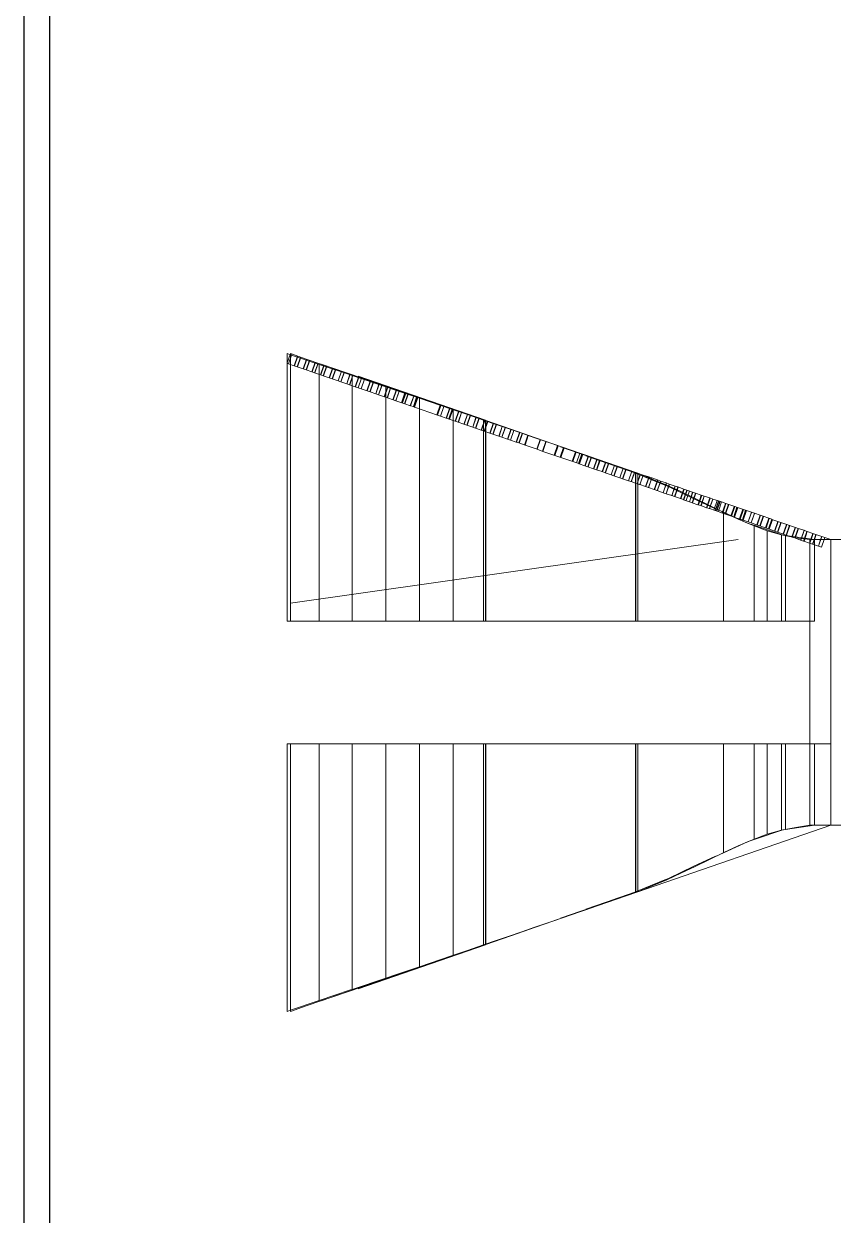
# Model space of a CAD drawing. Header units: millimetres. Extents: x 0 to 550, y -730 to 20.
# Drawn here: x 0 to 158.6, y -440.3 to -206.8 of the extents above; entities that cross this region are included whole.
import ezdxf

# ---------------------------------------------------------------- set-up
doc = ezdxf.new("R2010")
doc.units = ezdxf.units.MM
doc.layers.add('auxiliary', color=50, linetype='Continuous')

# ---------------------------------------------------------------- blocks, each defined once
blk = doc.blocks.new('A$C036f5e12')
at = {"color": 0, "linetype": 'Continuous', "lineweight": 0}
for p, q in [((98422, 59343, 0), (98702, 59439, 0)), ((97438, 59014, 0), (98400, 59345, 0)), ((98115, 59240, 0), (98422, 59343, 0)), ((98400, 59345, 0), (98395, 59344, 0)), ((98422, 59343, 0), (98422, 56826, 0)), ((98098, 59234, 0), (97769, 59124, 0)), ((98098, 59234, 0), (98115, 59240, 0)), ((98098, 59234, 0), (98098, 56826, 0)), ((97438, 59012, 0), (97672, 59092, 0)), ((97769, 59124, 0), (97672, 59092, 0)), ((97769, 59124, 0), (97769, 56826, 0)), ((97126, 58907, 0), (97438, 59014, 0)), ((97126, 58907, 0), (97438, 59012, 0)), ((97438, 59014, 0), (97438, 59014, 0)), ((97438, 59012, 0), (97438, 56826, 0)), ((97109, 58901, 0), (97109, 56826, 0)), ((96789, 58791, 0), (96789, 56826, 0)), ((96790, 58791, 0), (96790, 56826, 0)), ((95305, 58279, 0), (96055, 58537, 0)), ((95460, 58332, 0), (96055, 58537, 0)), ((95809, 58449, 0), (95305, 58278, 0)), ((95315, 58279, 0), (95809, 58449, 0)), ((95036, 58162, 0), (95321, 58278, 0)), ((95305, 58278, 0), (95305, 58279, 0)), ((95565, 58362, 0), (95315, 58278, 0)), ((95315, 58278, 0), (95315, 58279, 0)), ((95320, 58278, 0), (95565, 58362, 0)), ((95320, 58278, 0), (95320, 56826, 0)), ((95321, 58278, 0), (95321, 56826, 0)), ((95460, 58332, 0), (95422, 58320, 0)), ((94999, 58147, 0), (95036, 58162, 0)), ((94750, 58027, 0), (94999, 58147, 0)), ((94598, 57957, 0), (94502, 57914, 0)), ((94750, 58027, 0), (94539, 57928, 0)), ((94539, 57928, 0), (94598, 57957, 0)), ((94459, 56826, 0), (94459, 57893, 0)), ((94159, 57761, 0), (94159, 56826, 0)), ((93407, 57626, 0), (93407, 54826, 0)), ((93569, 57626, 0), (93569, 56826, 0)), ((93853, 57665, 0), (93853, 56826, 0)), ((93872, 57669, 0), (93878, 57670, 0)), ((93878, 57670, 0), (93880, 57671, 0)), ((93407, 56826, 0), (93569, 56826, 0)), ((93569, 56826, 0), (93615, 56826, 0)), ((93569, 55626, 0), (93615, 55626, 0)), ((93569, 54826, 0), (93569, 55626, 0)), ((93853, 54787, 0), (93853, 55626, 0)), ((94159, 54691, 0), (94159, 55626, 0)), ((94459, 55626, 0), (94459, 54560, 0)), ((95320, 54175, 0), (95320, 55626, 0)), ((95321, 54175, 0), (95321, 55626, 0)), ((96789, 53662, 0), (96789, 55626, 0)), ((96790, 53662, 0), (96790, 55626, 0)), ((97109, 53552, 0), (97109, 55626, 0)), ((97438, 53441, 0), (97438, 55626, 0)), ((97769, 53329, 0), (97769, 55626, 0)), ((98098, 53218, 0), (98098, 55626, 0)), ((98422, 53110, 0), (98422, 55626, 0)), ((94317, 54826, 0), (98702, 55449, 0)), ((93475, 54826, 0), (93501, 54900, 0)), ((93496, 54796, 0), (93528, 54890, 0)), ((93501, 54900, 0), (93530, 54890, 0)), ((93508, 54826, 0), (93530, 54890, 0)), ((93530, 54890, 0), (93587, 54870, 0)), ((93553, 54776, 0), (93585, 54871, 0)), ((93572, 54826, 0), (93587, 54870, 0)), ((93572, 54826, 0), (93587, 54870, 0)), ((93582, 54766, 0), (93614, 54861, 0)), ((93582, 54766, 0), (93614, 54861, 0)), ((93587, 54870, 0), (93616, 54860, 0)), ((93603, 54822, 0), (93616, 54860, 0)), ((93616, 54860, 0), (93673, 54841, 0)), ((93639, 54747, 0), (93671, 54841, 0)), ((93663, 54813, 0), (93673, 54841, 0)), ((93663, 54813, 0), (93673, 54841, 0)), ((93665, 54813, 0), (93675, 54840, 0)), ((93668, 54737, 0), (93701, 54831, 0)), ((93668, 54737, 0), (93701, 54831, 0)), ((93670, 54736, 0), (93702, 54831, 0)), ((93670, 54736, 0), (93702, 54831, 0)), ((93673, 54841, 0), (93675, 54840, 0)), ((93675, 54840, 0), (93704, 54830, 0)), ((93696, 54808, 0), (93704, 54830, 0)), ((93704, 54830, 0), (93761, 54810, 0)), ((93725, 54717, 0), (93757, 54812, 0)), ((93726, 54716, 0), (93759, 54811, 0)), ((93726, 54716, 0), (93759, 54811, 0)), ((93726, 54716, 0), (93759, 54811, 0)), ((93754, 54707, 0), (93787, 54801, 0)), ((93754, 54707, 0), (93787, 54801, 0)), ((93757, 54800, 0), (93761, 54810, 0)), ((93757, 54706, 0), (93790, 54800, 0)), ((93761, 54810, 0), (93788, 54801, 0)), ((93786, 54796, 0), (93788, 54801, 0)), ((93788, 54801, 0), (93816, 54791, 0)), ((93811, 54687, 0), (93843, 54782, 0)), ((93811, 54687, 0), (93843, 54782, 0)), ((93814, 54686, 0), (93847, 54781, 0)), ((93814, 54686, 0), (93847, 54781, 0)), ((93838, 54678, 0), (93871, 54772, 0)), ((93842, 54677, 0), (93874, 54771, 0)), ((93842, 54677, 0), (93874, 54771, 0)), ((93872, 54784, 0), (93878, 54783, 0)), ((93878, 54783, 0), (93880, 54782, 0)), ((93895, 54658, 0), (93928, 54753, 0)), ((93899, 54657, 0), (93931, 54752, 0)), ((93925, 54648, 0), (93957, 54743, 0)), ((93925, 54648, 0), (93957, 54743, 0)), ((93981, 54629, 0), (94014, 54723, 0)), ((93983, 54628, 0), (94016, 54723, 0)), ((93983, 54628, 0), (94016, 54723, 0)), ((93985, 54628, 0), (94017, 54722, 0)), ((94011, 54619, 0), (94043, 54713, 0)), ((94012, 54618, 0), (94045, 54713, 0)), ((94012, 54618, 0), (94045, 54713, 0)), ((94014, 54617, 0), (94046, 54712, 0)), ((94014, 54617, 0), (94046, 54712, 0)), ((94014, 54617, 0), (94046, 54712, 0)), ((94069, 54598, 0), (94102, 54693, 0)), ((94071, 54598, 0), (94103, 54692, 0)), ((94071, 54598, 0), (94103, 54692, 0)), ((94071, 54598, 0), (94103, 54692, 0)), ((94071, 54598, 0), (94103, 54692, 0)), ((94098, 54588, 0), (94131, 54683, 0)), ((94098, 54588, 0), (94131, 54683, 0)), ((94155, 54569, 0), (94188, 54663, 0)), ((94184, 54559, 0), (94217, 54653, 0)), ((94184, 54559, 0), (94217, 54653, 0)), ((94241, 54539, 0), (94274, 54634, 0)), ((94241, 54539, 0), (94274, 54634, 0)), ((94243, 54539, 0), (94275, 54633, 0)), ((94263, 54532, 0), (94295, 54626, 0)), ((94268, 54530, 0), (94301, 54624, 0)), ((94270, 54529, 0), (94303, 54624, 0)), ((94271, 54529, 0), (94303, 54624, 0)), ((94319, 54512, 0), (94352, 54607, 0)), ((94320, 54512, 0), (94353, 54606, 0)), ((94323, 54511, 0), (94356, 54606, 0)), ((94325, 54510, 0), (94358, 54605, 0)), ((94325, 54510, 0), (94358, 54605, 0)), ((94328, 54509, 0), (94360, 54604, 0)), ((94348, 54608, 0), (94354, 54606, 0)), ((94349, 54502, 0), (94382, 54597, 0)), ((94350, 54502, 0), (94383, 54596, 0)), ((94350, 54502, 0), (94383, 54596, 0)), ((94353, 54501, 0), (94385, 54595, 0)), ((94353, 54501, 0), (94385, 54595, 0)), ((94354, 54605, 0), (94354, 54606, 0)), ((94354, 54606, 0), (94383, 54596, 0)), ((94354, 54605, 0), (94354, 54606, 0)), ((94355, 54500, 0), (94387, 54595, 0)), ((94355, 54500, 0), (94387, 54595, 0)), ((94382, 54593, 0), (94383, 54596, 0)), ((94383, 54596, 0), (94440, 54577, 0)), ((94407, 54482, 0), (94440, 54577, 0)), ((94407, 54482, 0), (94440, 54577, 0)), ((94409, 54481, 0), (94442, 54576, 0)), ((94409, 54481, 0), (94442, 54576, 0)), ((94409, 54481, 0), (94442, 54576, 0)), ((94412, 54480, 0), (94444, 54575, 0)), ((94437, 54568, 0), (94440, 54577, 0)), ((94437, 54472, 0), (94469, 54566, 0)), ((94439, 54471, 0), (94472, 54566, 0)), ((94439, 54471, 0), (94472, 54566, 0)), ((94440, 54577, 0), (94468, 54567, 0)), ((94440, 54471, 0), (94473, 54565, 0)), ((94464, 54556, 0), (94468, 54567, 0)), ((94465, 54555, 0), (94469, 54566, 0)), ((94465, 54555, 0), (94469, 54566, 0)), ((94468, 54567, 0), (94469, 54566, 0)), ((94469, 54566, 0), (94512, 54552, 0)), ((94493, 54452, 0), (94526, 54547, 0)), ((94496, 54452, 0), (94528, 54546, 0)), ((94598, 54496, 0), (94502, 54539, 0)), ((94506, 54537, 0), (94512, 54552, 0)), ((94507, 54448, 0), (94539, 54542, 0)), ((94512, 54552, 0), (94541, 54542, 0)), ((94523, 54442, 0), (94556, 54537, 0)), ((94534, 54523, 0), (94541, 54542, 0)), ((94541, 54542, 0), (94598, 54522, 0)), ((94750, 54425, 0), (94539, 54525, 0)), ((94539, 54525, 0), (94598, 54496, 0)), ((94563, 54428, 0), (94596, 54523, 0)), ((94563, 54428, 0), (94596, 54523, 0)), ((94589, 54497, 0), (94598, 54522, 0)), ((94591, 54419, 0), (94624, 54513, 0)), ((94598, 54522, 0), (94625, 54513, 0)), ((94615, 54484, 0), (94625, 54513, 0)), ((94615, 54484, 0), (94625, 54513, 0)), ((94625, 54513, 0), (94682, 54493, 0)), ((94648, 54399, 0), (94680, 54494, 0)), ((94648, 54399, 0), (94680, 54494, 0)), ((94670, 54457, 0), (94682, 54493, 0)), ((94673, 54390, 0), (94706, 54485, 0)), ((94676, 54390, 0), (94708, 54484, 0)), ((94677, 54389, 0), (94709, 54484, 0)), ((94682, 54493, 0), (94710, 54484, 0)), ((94696, 54444, 0), (94710, 54484, 0)), ((94696, 54444, 0), (94710, 54484, 0)), ((94710, 54484, 0), (94767, 54464, 0)), ((94732, 54370, 0), (94765, 54465, 0)), ((94732, 54370, 0), (94765, 54465, 0)), ((94750, 54425, 0), (94999, 54306, 0)), ((94751, 54417, 0), (94767, 54464, 0)), ((94760, 54361, 0), (94793, 54455, 0)), ((94767, 54464, 0), (94794, 54455, 0)), ((94777, 54405, 0), (94794, 54455, 0)), ((94777, 54405, 0), (94794, 54455, 0)), ((94793, 54349, 0), (94826, 54444, 0)), ((94794, 54455, 0), (94851, 54435, 0)), ((94817, 54341, 0), (94849, 54436, 0)), ((94831, 54378, 0), (94851, 54435, 0)), ((94831, 54378, 0), (94851, 54435, 0)), ((94833, 54378, 0), (94853, 54434, 0)), ((94846, 54331, 0), (94879, 54425, 0)), ((94846, 54331, 0), (94879, 54425, 0)), ((94848, 54330, 0), (94880, 54425, 0)), ((94848, 54330, 0), (94880, 54425, 0)), ((94851, 54435, 0), (94853, 54434, 0)), ((94853, 54434, 0), (94882, 54424, 0)), ((94861, 54364, 0), (94882, 54424, 0)), ((94882, 54424, 0), (94939, 54405, 0)), ((94903, 54311, 0), (94935, 54406, 0)), ((94905, 54311, 0), (94937, 54405, 0)), ((94905, 54311, 0), (94937, 54405, 0)), ((94905, 54311, 0), (94937, 54405, 0)), ((94916, 54338, 0), (94939, 54405, 0)), ((94932, 54301, 0), (94965, 54396, 0)), ((94932, 54301, 0), (94965, 54396, 0)), ((94939, 54405, 0), (94966, 54395, 0)), ((94943, 54326, 0), (94966, 54395, 0)), ((94943, 54326, 0), (94966, 54395, 0)), ((94966, 54395, 0), (95023, 54376, 0)), ((94989, 54282, 0), (95022, 54376, 0)), ((94997, 54301, 0), (95023, 54376, 0)), ((94997, 54301, 0), (95023, 54376, 0)), ((94999, 54306, 0), (95036, 54291, 0)), ((95018, 54272, 0), (95051, 54366, 0)), ((95018, 54272, 0), (95051, 54366, 0)), ((95023, 54376, 0), (95052, 54366, 0)), ((95026, 54288, 0), (95052, 54366, 0)), ((95052, 54366, 0), (95109, 54346, 0)), ((95075, 54252, 0), (95108, 54347, 0)), ((95081, 54265, 0), (95109, 54346, 0)), ((95081, 54265, 0), (95109, 54346, 0)), ((95104, 54242, 0), (95137, 54337, 0)), ((95104, 54242, 0), (95137, 54337, 0)), ((95109, 54346, 0), (95138, 54336, 0)), ((95110, 54253, 0), (95138, 54336, 0)), ((95138, 54336, 0), (95195, 54316, 0)), ((95161, 54222, 0), (95194, 54317, 0)), ((95161, 54222, 0), (95194, 54317, 0)), ((95165, 54229, 0), (95195, 54316, 0)), ((95189, 54213, 0), (95221, 54307, 0)), ((95192, 54218, 0), (95223, 54307, 0)), ((95192, 54218, 0), (95223, 54307, 0)), ((95195, 54316, 0), (95223, 54307, 0)), ((95223, 54307, 0), (95280, 54287, 0)), ((95036, 54291, 0), (95321, 54175, 0)), ((95246, 54193, 0), (95278, 54288, 0)), ((95246, 54193, 0), (95278, 54288, 0)), ((95248, 54196, 0), (95280, 54287, 0)), ((95273, 54184, 0), (95306, 54278, 0)), ((95275, 54185, 0), (95307, 54278, 0)), ((95275, 54185, 0), (95307, 54278, 0)), ((95280, 54287, 0), (95307, 54278, 0)), ((95307, 54278, 0), (95364, 54258, 0)), ((95330, 54164, 0), (95363, 54259, 0)), ((95330, 54164, 0), (95363, 54259, 0)), ((95332, 54164, 0), (95364, 54258, 0)), ((95358, 54155, 0), (95390, 54249, 0)), ((95359, 54154, 0), (95392, 54249, 0)), ((95359, 54154, 0), (95392, 54249, 0)), ((95364, 54258, 0), (95392, 54249, 0)), ((95392, 54249, 0), (95449, 54229, 0)), ((95414, 54135, 0), (95447, 54230, 0)), ((95414, 54135, 0), (95447, 54230, 0)), ((95416, 54135, 0), (95449, 54229, 0)), ((95442, 54126, 0), (95475, 54220, 0)), ((95444, 54125, 0), (95476, 54220, 0)), ((95444, 54125, 0), (95476, 54220, 0)), ((95449, 54229, 0), (95476, 54220, 0)), ((95476, 54220, 0), (95533, 54200, 0)), ((95499, 54106, 0), (95531, 54201, 0)), ((95499, 54106, 0), (95531, 54201, 0)), ((95501, 54106, 0), (95533, 54200, 0)), ((95527, 54097, 0), (95559, 54191, 0)), ((95528, 54096, 0), (95561, 54191, 0)), ((95528, 54096, 0), (95561, 54191, 0)), ((95533, 54200, 0), (95561, 54191, 0)), ((95561, 54191, 0), (95618, 54171, 0)), ((95305, 54175, 0), (95305, 54174, 0)), ((95809, 54004, 0), (95305, 54175, 0)), ((95305, 54174, 0), (96055, 53916, 0)), ((95315, 54175, 0), (95315, 54174, 0)), ((95565, 54091, 0), (95315, 54175, 0)), ((95315, 54174, 0), (95809, 54004, 0)), ((95320, 54175, 0), (95565, 54091, 0)), ((95460, 54120, 0), (95422, 54132, 0)), ((95460, 54120, 0), (96055, 53916, 0)), ((95583, 54077, 0), (95616, 54172, 0)), ((95585, 54076, 0), (95618, 54171, 0)), ((95585, 54076, 0), (95618, 54171, 0)), ((95587, 54076, 0), (95619, 54170, 0)), ((95613, 54067, 0), (95645, 54162, 0)), ((95613, 54067, 0), (95645, 54162, 0)), ((95614, 54066, 0), (95647, 54161, 0)), ((95614, 54066, 0), (95647, 54161, 0)), ((95616, 54066, 0), (95648, 54160, 0)), ((95618, 54171, 0), (95619, 54170, 0)), ((95619, 54170, 0), (95648, 54160, 0)), ((95648, 54160, 0), (95705, 54141, 0)), ((95669, 54047, 0), (95702, 54142, 0)), ((95669, 54047, 0), (95702, 54142, 0)), ((95671, 54047, 0), (95704, 54141, 0)), ((95671, 54047, 0), (95704, 54141, 0)), ((95671, 54047, 0), (95704, 54141, 0)), ((95673, 54046, 0), (95705, 54141, 0)), ((95697, 54038, 0), (95730, 54132, 0)), ((95699, 54037, 0), (95731, 54132, 0)), ((95699, 54037, 0), (95731, 54132, 0)), ((95699, 54037, 0), (95731, 54132, 0)), ((95700, 54037, 0), (95733, 54131, 0)), ((95700, 54037, 0), (95733, 54131, 0)), ((95705, 54141, 0), (95733, 54131, 0)), ((95733, 54131, 0), (95790, 54112, 0)), ((95754, 54018, 0), (95786, 54113, 0)), ((95754, 54018, 0), (95786, 54113, 0)), ((95756, 54018, 0), (95788, 54112, 0)), ((95756, 54018, 0), (95788, 54112, 0)), ((95757, 54017, 0), (95790, 54112, 0)), ((95782, 54009, 0), (95814, 54103, 0)), ((95783, 54008, 0), (95816, 54103, 0)), ((95783, 54008, 0), (95816, 54103, 0)), ((95785, 54008, 0), (95817, 54102, 0)), ((95790, 54112, 0), (95817, 54102, 0)), ((95817, 54102, 0), (95873, 54083, 0)), ((95838, 53989, 0), (95871, 54084, 0)), ((95840, 53989, 0), (95873, 54083, 0)), ((95845, 53987, 0), (95878, 54081, 0)), ((95849, 53986, 0), (95881, 54080, 0)), ((95868, 53979, 0), (95900, 54074, 0)), ((95873, 54083, 0), (95878, 54081, 0)), ((95878, 54081, 0), (95935, 54062, 0)), ((95903, 53967, 0), (95935, 54062, 0)), ((95935, 54062, 0), (96053, 54021, 0)), ((95906, 53966, 0), (95938, 54061, 0)), ((95906, 53966, 0), (95938, 54061, 0)), ((95909, 53965, 0), (95942, 54059, 0)), ((96021, 53926, 0), (96053, 54021, 0)), ((96021, 53926, 0), (96053, 54021, 0)), ((96024, 53925, 0), (96057, 54020, 0)), ((96024, 53925, 0), (96057, 54020, 0)), ((96027, 53924, 0), (96060, 54019, 0)), ((96053, 54021, 0), (96111, 54001, 0)), ((96078, 53907, 0), (96111, 54001, 0)), ((96081, 53906, 0), (96114, 54000, 0)), ((96081, 53906, 0), (96114, 54000, 0)), ((96085, 53904, 0), (96117, 53999, 0)), ((96111, 54001, 0), (96229, 53961, 0)), ((96196, 53866, 0), (96229, 53961, 0)), ((96196, 53866, 0), (96229, 53961, 0)), ((96200, 53865, 0), (96232, 53959, 0)), ((96229, 53961, 0), (96286, 53941, 0)), ((96254, 53846, 0), (96286, 53941, 0)), ((96257, 53845, 0), (96290, 53940, 0)), ((96257, 53845, 0), (96290, 53940, 0)), ((96286, 53941, 0), (96404, 53900, 0)), ((96372, 53806, 0), (96404, 53900, 0)), ((96375, 53804, 0), (96408, 53899, 0)), ((96404, 53900, 0), (96465, 53879, 0)), ((96428, 53786, 0), (96461, 53881, 0)), ((96433, 53785, 0), (96465, 53879, 0)), ((96456, 53777, 0), (96489, 53871, 0)), ((96458, 53776, 0), (96490, 53871, 0)), ((96465, 53879, 0), (96490, 53871, 0)), ((96490, 53871, 0), (96547, 53851, 0)), ((96513, 53757, 0), (96546, 53852, 0)), ((96513, 53757, 0), (96546, 53852, 0)), ((96515, 53756, 0), (96547, 53851, 0)), ((96541, 53747, 0), (96573, 53842, 0)), ((96542, 53747, 0), (96575, 53841, 0)), ((96542, 53747, 0), (96575, 53841, 0)), ((96547, 53851, 0), (96575, 53841, 0)), ((96575, 53841, 0), (96632, 53822, 0)), ((96597, 53728, 0), (96630, 53822, 0)), ((96599, 53727, 0), (96632, 53822, 0)), ((96599, 53727, 0), (96632, 53822, 0)), ((96627, 53718, 0), (96659, 53812, 0)), ((96627, 53718, 0), (96659, 53812, 0)), ((96628, 53717, 0), (96661, 53812, 0)), ((96632, 53822, 0), (96661, 53812, 0)), ((96661, 53812, 0), (96718, 53792, 0)), ((96683, 53698, 0), (96716, 53793, 0)), ((96685, 53698, 0), (96718, 53792, 0)), ((96685, 53698, 0), (96718, 53792, 0)), ((96687, 53697, 0), (96719, 53792, 0)), ((96713, 53688, 0), (96745, 53783, 0)), ((96713, 53688, 0), (96745, 53783, 0)), ((96714, 53688, 0), (96747, 53782, 0)), ((96714, 53688, 0), (96747, 53782, 0)), ((96716, 53687, 0), (96749, 53782, 0)), ((96718, 53792, 0), (96719, 53792, 0)), ((96719, 53792, 0), (96749, 53782, 0)), ((96749, 53782, 0), (96805, 53762, 0)), ((96770, 53669, 0), (96802, 53763, 0)), ((96770, 53669, 0), (96802, 53763, 0)), ((96771, 53668, 0), (96804, 53763, 0)), ((96771, 53668, 0), (96804, 53763, 0)), ((96771, 53668, 0), (96804, 53763, 0)), ((96773, 53668, 0), (96805, 53762, 0)), ((96797, 53659, 0), (96830, 53754, 0)), ((96799, 53659, 0), (96831, 53753, 0)), ((96799, 53659, 0), (96831, 53753, 0)), ((96799, 53659, 0), (96831, 53753, 0)), ((96800, 53658, 0), (96833, 53753, 0)), ((96800, 53658, 0), (96833, 53753, 0)), ((96805, 53762, 0), (96833, 53753, 0)), ((96833, 53753, 0), (96890, 53733, 0)), ((96854, 53640, 0), (96887, 53734, 0)), ((96854, 53640, 0), (96887, 53734, 0)), ((96856, 53639, 0), (96888, 53734, 0)), ((96856, 53639, 0), (96888, 53734, 0)), ((96857, 53638, 0), (96890, 53733, 0)), ((96882, 53630, 0), (96914, 53725, 0)), ((96883, 53629, 0), (96916, 53724, 0)), ((96883, 53629, 0), (96916, 53724, 0)), ((96885, 53629, 0), (96917, 53723, 0)), ((96890, 53733, 0), (96917, 53723, 0)), ((96917, 53723, 0), (96973, 53704, 0)), ((96938, 53610, 0), (96971, 53705, 0)), ((96940, 53610, 0), (96973, 53704, 0)), ((96940, 53610, 0), (96973, 53704, 0)), ((96968, 53600, 0), (97000, 53695, 0)), ((96968, 53600, 0), (97000, 53695, 0)), ((96969, 53600, 0), (97002, 53694, 0)), ((96973, 53704, 0), (97002, 53694, 0)), ((97002, 53694, 0), (97059, 53675, 0)), ((97025, 53581, 0), (97057, 53675, 0)), ((97026, 53580, 0), (97059, 53675, 0)), ((97026, 53580, 0), (97059, 53675, 0)), ((97028, 53580, 0), (97060, 53674, 0)), ((97054, 53571, 0), (97086, 53665, 0)), ((97054, 53571, 0), (97086, 53665, 0)), ((97055, 53570, 0), (97088, 53665, 0)), ((97055, 53570, 0), (97088, 53665, 0)), ((97057, 53570, 0), (97090, 53664, 0)), ((97059, 53675, 0), (97060, 53674, 0)), ((97060, 53674, 0), (97090, 53664, 0)), ((97090, 53664, 0), (97146, 53645, 0)), ((97111, 53551, 0), (97143, 53646, 0)), ((97112, 53551, 0), (97145, 53645, 0)), ((97112, 53551, 0), (97145, 53645, 0)), ((97114, 53550, 0), (97146, 53645, 0)), ((97114, 53550, 0), (97146, 53645, 0)), ((97118, 53549, 0), (97150, 53643, 0)), ((97140, 53541, 0), (97172, 53636, 0)), ((97141, 53541, 0), (97174, 53635, 0)), ((97141, 53541, 0), (97174, 53635, 0)), ((97143, 53540, 0), (97176, 53635, 0)), ((97146, 53645, 0), (97176, 53635, 0)), ((97176, 53635, 0), (97232, 53615, 0)), ((97198, 53521, 0), (97231, 53616, 0)), ((97200, 53520, 0), (97232, 53615, 0)), ((97228, 53511, 0), (97261, 53605, 0)), ((97228, 53511, 0), (97260, 53605, 0)), ((97232, 53615, 0), (97260, 53605, 0)), ((97234, 53509, 0), (97267, 53603, 0)), ((97260, 53605, 0), (97261, 53605, 0)), ((97261, 53605, 0), (97488, 53527, 0)), ((97126, 53546, 0), (97438, 53441, 0)), ((97126, 53546, 0), (97438, 53438, 0)), ((97455, 53433, 0), (97488, 53527, 0)), ((97462, 53430, 0), (97494, 53525, 0)), ((97466, 53429, 0), (97498, 53523, 0)), ((97488, 53527, 0), (97498, 53523, 0)), ((97494, 53419, 0), (97526, 53514, 0)), ((97495, 53419, 0), (97528, 53513, 0)), ((97498, 53523, 0), (97526, 53514, 0)), ((97526, 53514, 0), (97583, 53494, 0)), ((97550, 53400, 0), (97583, 53494, 0)), ((97552, 53399, 0), (97585, 53494, 0)), ((97552, 53399, 0), (97585, 53494, 0)), ((97572, 53392, 0), (97605, 53487, 0)), ((97580, 53390, 0), (97612, 53484, 0)), ((97580, 53390, 0), (97612, 53484, 0)), ((97581, 53389, 0), (97614, 53484, 0)), ((97583, 53494, 0), (97612, 53484, 0)), ((97612, 53484, 0), (97669, 53465, 0)), ((97438, 53441, 0), (97672, 53361, 0)), ((97438, 53438, 0), (97438, 53438, 0)), ((97438, 53438, 0), (98400, 53107, 0)), ((97636, 53370, 0), (97669, 53465, 0)), ((97636, 53370, 0), (97669, 53465, 0)), ((97638, 53370, 0), (97671, 53464, 0)), ((97664, 53361, 0), (97697, 53455, 0)), ((97666, 53360, 0), (97698, 53455, 0)), ((97666, 53360, 0), (97698, 53455, 0)), ((97669, 53465, 0), (97697, 53455, 0)), ((97769, 53329, 0), (97672, 53361, 0)), ((97697, 53455, 0), (97753, 53436, 0)), ((97721, 53341, 0), (97753, 53436, 0)), ((97721, 53341, 0), (97753, 53436, 0)), ((97723, 53340, 0), (97755, 53435, 0)), ((97748, 53332, 0), (97781, 53426, 0)), ((97750, 53331, 0), (97783, 53426, 0)), ((97750, 53331, 0), (97783, 53426, 0)), ((97753, 53436, 0), (97781, 53426, 0)), ((97781, 53426, 0), (97838, 53407, 0)), ((97805, 53312, 0), (97838, 53407, 0)), ((97805, 53312, 0), (97838, 53407, 0)), ((97807, 53311, 0), (97840, 53406, 0)), ((97833, 53302, 0), (97865, 53397, 0)), ((97835, 53302, 0), (97867, 53396, 0)), ((97835, 53302, 0), (97867, 53396, 0)), ((97838, 53407, 0), (97865, 53397, 0)), ((97865, 53397, 0), (97922, 53377, 0)), ((97890, 53283, 0), (97922, 53377, 0)), ((97891, 53282, 0), (97924, 53377, 0)), ((97891, 53282, 0), (97924, 53377, 0)), ((97919, 53273, 0), (97952, 53367, 0)), ((97919, 53273, 0), (97952, 53367, 0)), ((97921, 53272, 0), (97953, 53367, 0)), ((97922, 53377, 0), (97952, 53367, 0)), ((97952, 53367, 0), (98008, 53348, 0)), ((98098, 53218, 0), (97769, 53329, 0)), ((97976, 53253, 0), (98008, 53348, 0)), ((97977, 53253, 0), (98010, 53347, 0)), ((98005, 53243, 0), (98038, 53338, 0)), ((98005, 53243, 0), (98038, 53338, 0)), ((98008, 53348, 0), (98038, 53338, 0)), ((98033, 53234, 0), (98065, 53328, 0)), ((98034, 53233, 0), (98067, 53328, 0)), ((98038, 53338, 0), (98067, 53328, 0)), ((98067, 53328, 0), (98124, 53308, 0)), ((98090, 53214, 0), (98122, 53309, 0)), ((98090, 53214, 0), (98122, 53309, 0)), ((98091, 53214, 0), (98124, 53308, 0)), ((98117, 53205, 0), (98150, 53299, 0)), ((98119, 53204, 0), (98151, 53299, 0)), ((98119, 53204, 0), (98151, 53299, 0)), ((98124, 53308, 0), (98151, 53299, 0)), ((98151, 53299, 0), (98208, 53279, 0)), ((98174, 53185, 0), (98207, 53280, 0)), ((98174, 53185, 0), (98207, 53280, 0)), ((98176, 53184, 0), (98208, 53279, 0)), ((98202, 53176, 0), (98234, 53270, 0)), ((98203, 53175, 0), (98236, 53270, 0)), ((98203, 53175, 0), (98236, 53270, 0)), ((98208, 53279, 0), (98236, 53270, 0)), ((98236, 53270, 0), (98293, 53250, 0)), ((98258, 53156, 0), (98291, 53251, 0)), ((98260, 53155, 0), (98293, 53250, 0)), ((98260, 53155, 0), (98293, 53250, 0)), ((98262, 53155, 0), (98294, 53249, 0)), ((98262, 53155, 0), (98294, 53249, 0)), ((98293, 53250, 0), (98294, 53249, 0)), ((98294, 53249, 0), (98323, 53239, 0)), ((98294, 53249, 0), (98323, 53239, 0)), ((98098, 53218, 0), (98115, 53212, 0)), ((98115, 53212, 0), (98422, 53110, 0)), ((98288, 53146, 0), (98320, 53240, 0)), ((98288, 53146, 0), (98320, 53240, 0)), ((98289, 53145, 0), (98322, 53240, 0)), ((98289, 53145, 0), (98322, 53240, 0)), ((98289, 53145, 0), (98322, 53240, 0)), ((98291, 53145, 0), (98323, 53239, 0)), ((98291, 53145, 0), (98323, 53239, 0)), ((98323, 53239, 0), (98380, 53220, 0)), ((98323, 53239, 0), (98380, 53220, 0)), ((98345, 53126, 0), (98377, 53221, 0)), ((98345, 53126, 0), (98377, 53221, 0)), ((98346, 53126, 0), (98379, 53220, 0)), ((98346, 53126, 0), (98379, 53220, 0)), ((98346, 53126, 0), (98379, 53220, 0)), ((98346, 53126, 0), (98379, 53220, 0)), ((98348, 53125, 0), (98380, 53220, 0)), ((98348, 53125, 0), (98380, 53220, 0)), ((98372, 53117, 0), (98405, 53211, 0)), ((98374, 53116, 0), (98406, 53211, 0)), ((98374, 53116, 0), (98406, 53211, 0)), ((98374, 53116, 0), (98406, 53211, 0)), ((98375, 53116, 0), (98408, 53210, 0)), ((98375, 53116, 0), (98408, 53210, 0)), ((98375, 53116, 0), (98408, 53210, 0)), ((98380, 53220, 0), (98408, 53210, 0)), ((98380, 53220, 0), (98408, 53210, 0)), ((98408, 53210, 0), (98465, 53191, 0)), ((98429, 53097, 0), (98462, 53192, 0)), ((98429, 53097, 0), (98462, 53192, 0)), ((98431, 53097, 0), (98463, 53191, 0)), ((98431, 53097, 0), (98463, 53191, 0)), ((98432, 53096, 0), (98465, 53191, 0)), ((98457, 53088, 0), (98489, 53182, 0)), ((98458, 53087, 0), (98491, 53182, 0)), ((98458, 53087, 0), (98491, 53182, 0)), ((98460, 53087, 0), (98492, 53181, 0)), ((98465, 53191, 0), (98492, 53181, 0)), ((98492, 53181, 0), (98548, 53162, 0)), ((98513, 53068, 0), (98546, 53163, 0)), ((98515, 53068, 0), (98548, 53162, 0)), ((98515, 53068, 0), (98548, 53162, 0)), ((98517, 53067, 0), (98549, 53162, 0)), ((98543, 53058, 0), (98575, 53153, 0)), ((98543, 53058, 0), (98575, 53153, 0)), ((98544, 53058, 0), (98577, 53152, 0)), ((98544, 53058, 0), (98577, 53152, 0)), ((98546, 53057, 0), (98578, 53152, 0)), ((98548, 53162, 0), (98549, 53162, 0)), ((98549, 53162, 0), (98578, 53152, 0)), ((98578, 53152, 0), (98635, 53132, 0)), ((98599, 53039, 0), (98632, 53133, 0)), ((98601, 53038, 0), (98634, 53133, 0)), ((98601, 53038, 0), (98634, 53133, 0)), ((98603, 53037, 0), (98636, 53132, 0)), ((98603, 53037, 0), (98635, 53132, 0)), ((98635, 53132, 0), (98636, 53132, 0)), ((98636, 53132, 0), (98665, 53122, 0)), ((98400, 53107, 0), (98395, 53109, 0)), ((98422, 53110, 0), (98702, 53014, 0)), ((98629, 53028, 0), (98661, 53123, 0)), ((98630, 53028, 0), (98663, 53122, 0)), ((98630, 53028, 0), (98663, 53122, 0)), ((98633, 53027, 0), (98665, 53122, 0)), ((98665, 53122, 0), (98722, 53102, 0)), ((98687, 53008, 0), (98720, 53103, 0)), ((98690, 53007, 0), (98722, 53102, 0)), ((98705, 53013, 0), (98733, 53093, 0)), ((98722, 53102, 0), (98733, 53098, 0))]:
    blk.add_line(p, q, dxfattribs=at)
at = {"color": 3, "linetype": 'Continuous', "lineweight": 0}
for p, q in [((98702, 59450, 0), (98549, 59397, 0)), ((98702, 59450, 0), (98702, 56826, 0)), ((98702, 59439, 0), (98733, 59450, 0)), ((98733, 59450, 0), (98733, 56826, 0)), ((98395, 59344, 0), (97537, 59052, 0)), ((98395, 59344, 0), (98239, 59290, 0)), ((98395, 59344, 0), (98549, 59397, 0)), ((96790, 58798, 0), (98039, 59229, 0)), ((97109, 58905, 0), (98039, 59229, 0)), ((98081, 59236, 0), (97923, 59181, 0)), ((98081, 59236, 0), (98239, 59290, 0)), ((97763, 59126, 0), (97603, 59071, 0)), ((97763, 59126, 0), (97923, 59181, 0)), ((97109, 58905, 0), (97438, 59018, 0)), ((97444, 59016, 0), (97284, 58961, 0)), ((97537, 59052, 0), (97438, 59018, 0)), ((97438, 59018, 0), (97438, 59014, 0)), ((97444, 59016, 0), (97603, 59071, 0)), ((96811, 58798, 0), (96968, 58853, 0)), ((97125, 58907, 0), (96968, 58853, 0)), ((97109, 58905, 0), (97109, 58901, 0)), ((97125, 58907, 0), (97284, 58961, 0)), ((96544, 58708, 0), (96789, 58793, 0)), ((96561, 58712, 0), (96686, 58756, 0)), ((96811, 58798, 0), (96686, 58756, 0)), ((96789, 58793, 0), (96789, 58791, 0)), ((96790, 58798, 0), (96790, 58791, 0)), ((96811, 56826, 0), (96811, 58798, 0)), ((96811, 58798, 0), (96811, 56826, 0)), ((95422, 58322, 0), (96300, 58624, 0)), ((96309, 58626, 0), (96182, 58582, 0)), ((96300, 58624, 0), (96544, 58708, 0)), ((96309, 58626, 0), (96435, 58669, 0)), ((96561, 58712, 0), (96435, 58669, 0)), ((96055, 58538, 0), (95927, 58494, 0)), ((96055, 58538, 0), (96182, 58582, 0)), ((95548, 58364, 0), (95674, 58407, 0)), ((95800, 58450, 0), (95674, 58407, 0)), ((95800, 58450, 0), (95927, 58494, 0)), ((93407, 57626, 0), (95298, 58278, 0)), ((95298, 58278, 0), (95157, 58220, 0)), ((95298, 58278, 0), (95423, 58320, 0)), ((95298, 58278, 0), (95298, 56826, 0)), ((95298, 56826, 0), (95298, 58278, 0)), ((95422, 58320, 0), (95422, 58322, 0)), ((95548, 58364, 0), (95423, 58320, 0)), ((95016, 58161, 0), (94877, 58096, 0)), ((95016, 58161, 0), (95157, 58220, 0)), ((94738, 58029, 0), (94877, 58096, 0)), ((94458, 57893, 0), (94598, 57961, 0)), ((94738, 58029, 0), (94598, 57961, 0)), ((94175, 57767, 0), (94317, 57828, 0)), ((94217, 57785, 0), (94459, 57895, 0)), ((94458, 57893, 0), (94317, 57828, 0)), ((94502, 57914, 0), (94459, 57895, 0)), ((94459, 57893, 0), (94459, 57895, 0)), ((93880, 57671, 0), (94159, 57766, 0)), ((93890, 57673, 0), (94032, 57714, 0)), ((94175, 57767, 0), (94032, 57714, 0)), ((94032, 57714, 0), (94032, 56826, 0)), ((94159, 57766, 0), (94217, 57785, 0)), ((94159, 57766, 0), (94159, 57761, 0)), ((93615, 57626, 0), (90399, 57626, 0)), ((93615, 57626, 0), (90399, 57626, 0)), ((93569, 57626, 0), (93853, 57667, 0)), ((93615, 57626, 0), (93752, 57646, 0)), ((93615, 56826, 0), (93615, 57626, 0)), ((93615, 54826, 0), (93615, 57626, 0)), ((93615, 54826, 0), (93615, 57626, 0)), ((93890, 57673, 0), (93752, 57646, 0)), ((93853, 57667, 0), (93872, 57669, 0)), ((93853, 57667, 0), (93853, 57665, 0)), ((93890, 56826, 0), (93890, 57673, 0)), ((93615, 56826, 0), (93752, 56826, 0)), ((93890, 56826, 0), (93752, 56826, 0)), ((93890, 56826, 0), (94032, 56826, 0)), ((94175, 56826, 0), (94032, 56826, 0)), ((94175, 56826, 0), (94317, 56826, 0)), ((94458, 56826, 0), (94317, 56826, 0)), ((94458, 56826, 0), (94598, 56826, 0)), ((94738, 56826, 0), (94598, 56826, 0)), ((94738, 56826, 0), (94877, 56826, 0)), ((95016, 56826, 0), (94877, 56826, 0)), ((95016, 56826, 0), (95157, 56826, 0)), ((95298, 56826, 0), (95157, 56826, 0)), ((95298, 56826, 0), (95423, 56826, 0)), ((95548, 56826, 0), (95423, 56826, 0)), ((95548, 56826, 0), (95674, 56826, 0)), ((95800, 56826, 0), (95674, 56826, 0)), ((95800, 56826, 0), (95927, 56826, 0)), ((96055, 56826, 0), (95927, 56826, 0)), ((96055, 56826, 0), (96182, 56826, 0)), ((96309, 56826, 0), (96182, 56826, 0)), ((96309, 56826, 0), (96435, 56826, 0)), ((96561, 56826, 0), (96435, 56826, 0)), ((96561, 56826, 0), (96686, 56826, 0)), ((96811, 56826, 0), (96686, 56826, 0)), ((96811, 56826, 0), (96968, 56826, 0)), ((97125, 56826, 0), (96968, 56826, 0)), ((97125, 56826, 0), (97284, 56826, 0)), ((97444, 56826, 0), (97284, 56826, 0)), ((97444, 56826, 0), (97603, 56826, 0)), ((97763, 56826, 0), (97603, 56826, 0)), ((97763, 56826, 0), (97923, 56826, 0)), ((98081, 56826, 0), (97923, 56826, 0)), ((98081, 56826, 0), (98239, 56826, 0)), ((98395, 56826, 0), (98239, 56826, 0)), ((98395, 56826, 0), (98549, 56826, 0)), ((98702, 56826, 0), (98549, 56826, 0)), ((98702, 56826, 0), (98733, 56826, 0)), ((93615, 55626, 0), (93752, 55626, 0)), ((93615, 54826, 0), (93615, 55626, 0)), ((93890, 55626, 0), (93752, 55626, 0)), ((93890, 55626, 0), (94032, 55626, 0)), ((93890, 55626, 0), (93890, 54780, 0)), ((94032, 54739, 0), (94032, 55626, 0)), ((94175, 55626, 0), (94032, 55626, 0)), ((94175, 55626, 0), (94317, 55626, 0)), ((94458, 55626, 0), (94317, 55626, 0)), ((94458, 55626, 0), (94598, 55626, 0)), ((94738, 55626, 0), (94598, 55626, 0)), ((94738, 55626, 0), (94877, 55626, 0)), ((95016, 55626, 0), (94877, 55626, 0)), ((95016, 55626, 0), (95157, 55626, 0)), ((95298, 55626, 0), (95157, 55626, 0)), ((95298, 54175, 0), (95298, 55626, 0)), ((95298, 55626, 0), (95423, 55626, 0)), ((95298, 55626, 0), (95298, 54175, 0)), ((95548, 55626, 0), (95423, 55626, 0)), ((95548, 55626, 0), (95674, 55626, 0)), ((95800, 55626, 0), (95674, 55626, 0)), ((95800, 55626, 0), (95927, 55626, 0)), ((96055, 55626, 0), (95927, 55626, 0)), ((96055, 55626, 0), (96182, 55626, 0)), ((96309, 55626, 0), (96182, 55626, 0)), ((96309, 55626, 0), (96435, 55626, 0)), ((96561, 55626, 0), (96435, 55626, 0)), ((96561, 55626, 0), (96686, 55626, 0)), ((96811, 55626, 0), (96686, 55626, 0)), ((96811, 53654, 0), (96811, 55626, 0)), ((96811, 55626, 0), (96968, 55626, 0)), ((96811, 55626, 0), (96811, 53654, 0)), ((97125, 55626, 0), (96968, 55626, 0)), ((97125, 55626, 0), (97284, 55626, 0)), ((97444, 55626, 0), (97284, 55626, 0)), ((97444, 55626, 0), (97603, 55626, 0)), ((97763, 55626, 0), (97603, 55626, 0)), ((97763, 55626, 0), (97923, 55626, 0)), ((98081, 55626, 0), (97923, 55626, 0)), ((98081, 55626, 0), (98239, 55626, 0)), ((98395, 55626, 0), (98239, 55626, 0)), ((98395, 55626, 0), (98549, 55626, 0)), ((98702, 55626, 0), (98549, 55626, 0)), ((98702, 53003, 0), (98702, 55626, 0)), ((98702, 55626, 0), (98733, 55626, 0)), ((98733, 53003, 0), (98733, 55626, 0)), ((90399, 54826, 0), (93615, 54826, 0)), ((90399, 54826, 0), (93615, 54826, 0)), ((93407, 54826, 0), (93468, 54805, 0)), ((93468, 54805, 0), (93475, 54826, 0)), ((93468, 54805, 0), (93497, 54795, 0)), ((93497, 54795, 0), (93508, 54826, 0)), ((93497, 54795, 0), (93554, 54776, 0)), ((93554, 54776, 0), (93572, 54826, 0)), ((93554, 54776, 0), (93572, 54826, 0)), ((93584, 54766, 0), (93554, 54776, 0)), ((93569, 54826, 0), (93853, 54786, 0)), ((93584, 54766, 0), (93603, 54822, 0)), ((93640, 54746, 0), (93584, 54766, 0)), ((93615, 54826, 0), (93752, 54807, 0)), ((93640, 54746, 0), (93663, 54813, 0)), ((93640, 54746, 0), (93663, 54813, 0)), ((93642, 54746, 0), (93665, 54813, 0)), ((93671, 54735, 0), (93696, 54808, 0)), ((93728, 54716, 0), (93757, 54800, 0)), ((93890, 54780, 0), (93752, 54807, 0)), ((93756, 54706, 0), (93786, 54796, 0)), ((93813, 54687, 0), (93845, 54781, 0)), ((93813, 54687, 0), (93845, 54781, 0)), ((93816, 54791, 0), (93845, 54781, 0)), ((93840, 54677, 0), (93873, 54772, 0)), ((93845, 54781, 0), (93873, 54772, 0)), ((93853, 54786, 0), (93853, 54787, 0)), ((93853, 54786, 0), (93872, 54784, 0)), ((93873, 54772, 0), (93930, 54752, 0)), ((93880, 54782, 0), (94159, 54686, 0)), ((93890, 54780, 0), (94032, 54739, 0)), ((93640, 54746, 0), (93642, 54746, 0)), ((93642, 54746, 0), (93671, 54735, 0)), ((93671, 54735, 0), (93728, 54716, 0)), ((93728, 54716, 0), (93756, 54706, 0)), ((93756, 54706, 0), (93813, 54687, 0)), ((93840, 54677, 0), (93813, 54687, 0)), ((93897, 54658, 0), (93840, 54677, 0)), ((93897, 54658, 0), (93930, 54752, 0)), ((93926, 54648, 0), (93897, 54658, 0)), ((93926, 54648, 0), (93959, 54742, 0)), ((93926, 54648, 0), (93928, 54647, 0)), ((93928, 54647, 0), (93960, 54742, 0)), ((93928, 54647, 0), (93985, 54628, 0)), ((93930, 54752, 0), (93959, 54742, 0)), ((93959, 54742, 0), (93960, 54742, 0)), ((93960, 54742, 0), (94017, 54722, 0)), ((93985, 54628, 0), (94017, 54722, 0)), ((93986, 54627, 0), (94019, 54722, 0)), ((93986, 54627, 0), (94019, 54722, 0)), ((94015, 54617, 0), (94048, 54711, 0)), ((94015, 54617, 0), (94048, 54711, 0)), ((94017, 54722, 0), (94019, 54722, 0)), ((94019, 54722, 0), (94048, 54711, 0)), ((94019, 54722, 0), (94048, 54711, 0)), ((94175, 54686, 0), (94032, 54739, 0)), ((94048, 54711, 0), (94105, 54692, 0)), ((94048, 54711, 0), (94105, 54692, 0)), ((94072, 54597, 0), (94105, 54692, 0)), ((94072, 54597, 0), (94105, 54692, 0)), ((94100, 54588, 0), (94133, 54682, 0)), ((94100, 54588, 0), (94133, 54682, 0)), ((94100, 54588, 0), (94133, 54682, 0)), ((94105, 54692, 0), (94133, 54682, 0)), ((94105, 54692, 0), (94133, 54682, 0)), ((94133, 54682, 0), (94189, 54663, 0)), ((94157, 54568, 0), (94189, 54663, 0)), ((94157, 54568, 0), (94189, 54663, 0)), ((94159, 54686, 0), (94159, 54691, 0)), ((94159, 54686, 0), (94217, 54668, 0)), ((94175, 54686, 0), (94317, 54625, 0)), ((94186, 54558, 0), (94219, 54653, 0)), ((94189, 54663, 0), (94219, 54653, 0)), ((94217, 54668, 0), (94459, 54558, 0)), ((94219, 54653, 0), (94268, 54636, 0)), ((93985, 54628, 0), (93986, 54627, 0)), ((93986, 54627, 0), (94015, 54617, 0)), ((93986, 54627, 0), (94015, 54617, 0)), ((94015, 54617, 0), (94072, 54597, 0)), ((94015, 54617, 0), (94072, 54597, 0)), ((94072, 54597, 0), (94100, 54588, 0)), ((94072, 54597, 0), (94100, 54588, 0)), ((94157, 54568, 0), (94100, 54588, 0)), ((94157, 54568, 0), (94186, 54558, 0)), ((94186, 54558, 0), (94235, 54541, 0)), ((94235, 54541, 0), (94268, 54636, 0)), ((94265, 54531, 0), (94235, 54541, 0)), ((94265, 54531, 0), (94298, 54626, 0)), ((94322, 54511, 0), (94265, 54531, 0)), ((94268, 54636, 0), (94298, 54626, 0)), ((94298, 54626, 0), (94348, 54608, 0)), ((94458, 54560, 0), (94317, 54625, 0)), ((94322, 54511, 0), (94354, 54605, 0)), ((94322, 54511, 0), (94354, 54605, 0)), ((94350, 54502, 0), (94382, 54593, 0)), ((94407, 54482, 0), (94437, 54568, 0)), ((94436, 54472, 0), (94464, 54556, 0)), ((94437, 54472, 0), (94465, 54555, 0)), ((94437, 54472, 0), (94465, 54555, 0)), ((94458, 54560, 0), (94598, 54492, 0)), ((94459, 54560, 0), (94459, 54558, 0)), ((94502, 54539, 0), (94459, 54558, 0)), ((94479, 54457, 0), (94506, 54537, 0)), ((94322, 54511, 0), (94350, 54502, 0)), ((94350, 54502, 0), (94407, 54482, 0)), ((94407, 54482, 0), (94436, 54472, 0)), ((94437, 54472, 0), (94436, 54472, 0)), ((94479, 54457, 0), (94437, 54472, 0)), ((94508, 54447, 0), (94479, 54457, 0)), ((94508, 54447, 0), (94534, 54523, 0)), ((94565, 54428, 0), (94508, 54447, 0)), ((94565, 54428, 0), (94589, 54497, 0)), ((94593, 54418, 0), (94565, 54428, 0)), ((94593, 54418, 0), (94615, 54484, 0)), ((94593, 54418, 0), (94615, 54484, 0)), ((94593, 54418, 0), (94650, 54399, 0)), ((94738, 54424, 0), (94598, 54492, 0)), ((94650, 54399, 0), (94670, 54457, 0)), ((94677, 54389, 0), (94696, 54444, 0)), ((94677, 54389, 0), (94696, 54444, 0)), ((94734, 54370, 0), (94751, 54417, 0)), ((94738, 54424, 0), (94877, 54356, 0)), ((94650, 54399, 0), (94677, 54389, 0)), ((94734, 54370, 0), (94677, 54389, 0)), ((94762, 54360, 0), (94734, 54370, 0)), ((94762, 54360, 0), (94777, 54405, 0)), ((94762, 54360, 0), (94777, 54405, 0)), ((94762, 54360, 0), (94818, 54340, 0)), ((94818, 54340, 0), (94831, 54378, 0)), ((94818, 54340, 0), (94831, 54378, 0)), ((94820, 54340, 0), (94818, 54340, 0)), ((94820, 54340, 0), (94833, 54378, 0)), ((94820, 54340, 0), (94849, 54330, 0)), ((94849, 54330, 0), (94861, 54364, 0)), ((94849, 54330, 0), (94906, 54310, 0)), ((95016, 54292, 0), (94877, 54356, 0)), ((94906, 54310, 0), (94916, 54338, 0)), ((94906, 54310, 0), (94934, 54301, 0)), ((94934, 54301, 0), (94943, 54326, 0)), ((94934, 54301, 0), (94943, 54326, 0)), ((94991, 54281, 0), (94934, 54301, 0)), ((94991, 54281, 0), (94997, 54301, 0)), ((94991, 54281, 0), (94997, 54301, 0)), ((94991, 54281, 0), (95020, 54271, 0)), ((95016, 54292, 0), (95157, 54232, 0)), ((95020, 54271, 0), (95026, 54288, 0)), ((95020, 54271, 0), (95077, 54252, 0)), ((95077, 54252, 0), (95081, 54265, 0)), ((95077, 54252, 0), (95081, 54265, 0)), ((95106, 54241, 0), (95077, 54252, 0)), ((95106, 54241, 0), (95110, 54253, 0)), ((95163, 54222, 0), (95106, 54241, 0)), ((95298, 54175, 0), (95157, 54232, 0)), ((95163, 54222, 0), (95165, 54229, 0)), ((95190, 54212, 0), (95163, 54222, 0)), ((95190, 54212, 0), (95192, 54218, 0)), ((95190, 54212, 0), (95192, 54218, 0)), ((95190, 54212, 0), (95247, 54193, 0)), ((95247, 54193, 0), (95248, 54196, 0)), ((95247, 54193, 0), (95275, 54183, 0)), ((95275, 54183, 0), (95275, 54185, 0)), ((95275, 54183, 0), (95275, 54185, 0)), ((95298, 54175, 0), (95275, 54183, 0)), ((95298, 54175, 0), (95423, 54132, 0)), ((95422, 54132, 0), (95422, 54131, 0)), ((95422, 54131, 0), (96300, 53829, 0)), ((95548, 54089, 0), (95423, 54132, 0)), ((95548, 54089, 0), (95674, 54046, 0)), ((95800, 54002, 0), (95674, 54046, 0)), ((95800, 54002, 0), (95927, 53959, 0)), ((96055, 53915, 0), (95927, 53959, 0)), ((96055, 53915, 0), (96182, 53871, 0)), ((96309, 53827, 0), (96182, 53871, 0)), ((96300, 53829, 0), (96544, 53744, 0)), ((96309, 53827, 0), (96435, 53784, 0)), ((96561, 53740, 0), (96435, 53784, 0)), ((96544, 53744, 0), (96789, 53659, 0)), ((96561, 53740, 0), (96686, 53697, 0)), ((96811, 53654, 0), (96686, 53697, 0)), ((96789, 53659, 0), (96789, 53662, 0)), ((96790, 53654, 0), (96790, 53662, 0)), ((96790, 53654, 0), (98039, 53224, 0)), ((96811, 53654, 0), (96968, 53600, 0)), ((97125, 53546, 0), (96968, 53600, 0)), ((97109, 53548, 0), (97109, 53552, 0)), ((97109, 53548, 0), (97438, 53435, 0)), ((97109, 53548, 0), (98039, 53224, 0)), ((97125, 53546, 0), (97284, 53491, 0)), ((97444, 53437, 0), (97284, 53491, 0)), ((97438, 53435, 0), (97438, 53438, 0)), ((97537, 53401, 0), (97438, 53435, 0)), ((97444, 53437, 0), (97603, 53381, 0)), ((98395, 53109, 0), (97537, 53401, 0)), ((97763, 53326, 0), (97603, 53381, 0)), ((97763, 53326, 0), (97923, 53272, 0)), ((98081, 53217, 0), (97923, 53272, 0)), ((98081, 53217, 0), (98239, 53163, 0)), ((98395, 53109, 0), (98239, 53163, 0)), ((98395, 53109, 0), (98549, 53056, 0)), ((98702, 53003, 0), (98549, 53056, 0)), ((98702, 53014, 0), (98733, 53003, 0)), ((98702, 53003, 0), (98705, 53013, 0)), ((98733, 53093, 0), (98735, 53098, 0)), ((98733, 53098, 0), (98735, 53098, 0))]:
    blk.add_line(p, q, dxfattribs=at)

msp = doc.modelspace()

# ---------------------------------------------------------------- linework, layer by layer
for points in [[(550, -730), (550, 20), (0, 20), (0, -730)], [(545, -710), (545, 15), (5, 15), (5, -710)]]:
    msp.add_lwpolyline(points, close=True)

# ---------------------------------------------------------------- block references
at = {"layer": 'auxiliary', "xscale": 0.02, "yscale": 0.02, "zscale": 0.02, "rotation": 180}
msp.add_blockref('A$C036f5e12', (2026.28, 788.62), dxfattribs=at)

doc.saveas('drawing.dxf')
